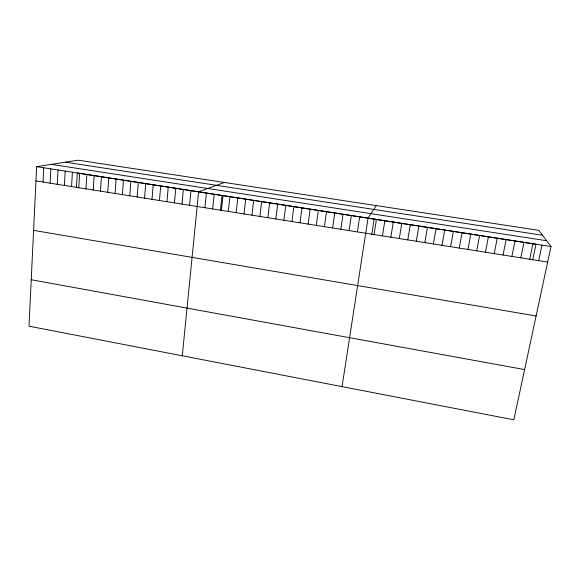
<?xml version="1.0" encoding="UTF-8"?>
<svg xmlns="http://www.w3.org/2000/svg" width="580" height="580" viewBox="0 0 580 580"><rect width="100%" height="100%" fill="white"/><g stroke="black" fill="none" stroke-linecap="round" stroke-linejoin="round"><path stroke-width="0.87" d="M36.642 166.656L29 326.185L513.837 419.811L551 246.522L538.885 230.354L78.09 160.189L36.642 166.656L551 246.522M43.029 182.033L43.747 167.758M50.127 183.164L50.873 168.867M57.246 184.288L58.029 169.976M64.387 185.426L65.199 171.093M71.55 186.564L72.406 172.209M76.43 187.499L77.307 173.021L535.978 244.252L532.701 259.905M78.742 187.702L79.627 173.333M85.956 188.848L86.877 174.457M93.191 189.993L94.149 175.588M100.456 191.146L101.442 176.719M107.742 192.306L108.764 177.857M115.057 193.466L116.116 178.995M122.394 194.626L123.482 180.141M129.753 195.793L130.884 181.286M137.141 196.968L138.301 182.439M144.55 198.143L145.754 183.599M151.989 199.324L153.221 184.759M159.449 200.506L160.725 185.919M166.938 201.695L168.251 187.094M174.45 202.884L175.798 188.261M181.989 204.08L183.374 189.442M189.551 205.284L190.98 190.617M182.294 355.786L198.606 191.806L224.409 182.468M204.892 207.713L206.393 193.017M212.664 208.952L214.201 194.227M220.465 210.185L222.038 195.445M221.4 210.504L222.995 195.649M228.288 211.432L229.905 196.663M236.147 212.671L237.8 197.889M244.028 213.926L245.724 199.121M251.938 215.18L253.677 200.354M259.876 216.442L261.66 201.594M267.844 217.703L269.664 202.84M275.841 218.972L277.704 204.088M283.867 220.248L285.766 205.342M291.921 221.524L293.864 206.596M299.998 222.807L301.984 207.857M308.111 224.09L310.14 209.126M316.252 225.381L318.318 210.395M324.423 226.679L326.533 211.671M332.623 227.983L334.776 212.947M340.851 229.288L343.048 214.23M349.109 230.594L351.349 215.521M357.396 231.913L359.68 216.819M342.048 386.642L368.046 218.116L376.275 205.588M371.78 234.371L374.158 219.124M374.064 234.559L376.435 219.421M382.438 235.886L384.859 220.726M390.848 237.22L393.32 222.038M399.294 238.561L401.802 223.358M407.762 239.902L410.321 224.677M416.266 241.251L418.869 226.004M424.799 242.607L427.453 227.338M433.361 243.963L436.066 228.68M441.96 245.325L444.708 230.021M450.587 246.696L453.386 231.369M459.251 248.073L462.093 232.718M467.944 249.451L470.837 234.073M476.673 250.835L479.609 235.436M485.431 252.227L488.418 236.807M494.218 253.619L497.256 238.177M503.041 255.019L506.13 239.554M511.901 256.425L515.033 240.939M520.789 257.832L523.972 242.331M529.714 259.253L532.947 243.723M538.668 260.674L541.959 245.123M65.38 162.168L542.568 235.27M51.323 164.365L546.679 240.751M35.96 180.916L547.658 262.102M33.589 230.369L536.101 315.984M31.226 279.734L524.61 369.576"/></g></svg>
